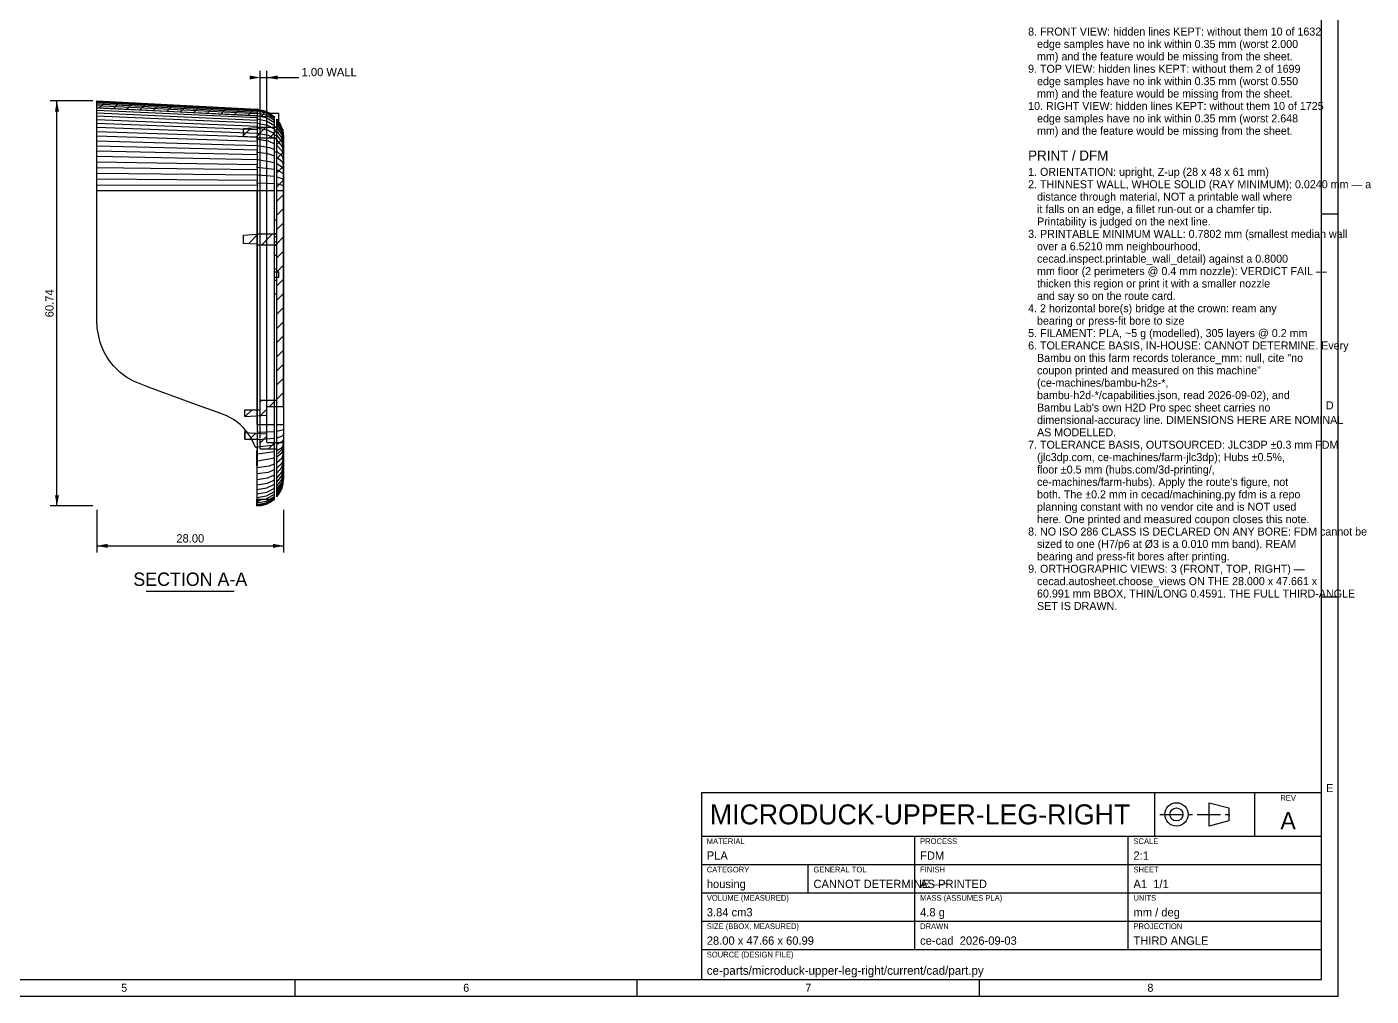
# Model space of a CAD drawing. Header units: millimetres. Extents: x 5 to 853, y 5 to 589.
# Drawn here: x 442.6 to 845.9, y 5 to 295.7 of the extents above; entities that cross this region are included whole.
import ezdxf
from ezdxf.enums import TextEntityAlignment as Align

# ---------------------------------------------------------------- set-up
doc = ezdxf.new("R2010")
doc.units = ezdxf.units.MM
doc.linetypes.add('CENTER', pattern=[11.2, 7, -1.4, 1.4, -1.4])
for name, color, linetype in [('CENTER', 4, 'CENTER'), ('DIM', 3, 'CONTINUOUS'), ('FRAME', 7, 'CONTINUOUS'), ('HATCH', 5, 'CONTINUOUS'), ('SECTION', 7, 'CONTINUOUS'), ('TEXT', 3, 'CONTINUOUS'), ('TITLE', 7, 'CONTINUOUS'), ('VISIBLE', 7, 'CONTINUOUS')]:
    doc.layers.add(name, color=color, linetype=linetype)

msp = doc.modelspace()

# ---------------------------------------------------------------- linework, layer by layer
at = {"layer": 'CENTER'}
msp.add_line((782.5, 59.5), (804.75, 59.5), dxfattribs=at)
at = {"layer": 'DIM'}
for p, q in [((512.660756, 172.473836), (512.660756, 282.512709)), ((514.660756, 172.473836), (514.660756, 282.512709)), ((512.660756, 280.512709), (514.660756, 280.512709)), ((514.660756, 280.512709), (524.260756, 280.512709)), ((462.460756, 273.512709), (449.660756, 273.512709)), ((451.660756, 152.040779), (451.660756, 273.512709)), ((462.460756, 152.040779), (449.660756, 152.040779)), ((463.660756, 150.840779), (463.660756, 138.040779)), ((519.660756, 150.840779), (519.660756, 138.040779)), ((463.660756, 140.040779), (519.660756, 140.040779))]:
    msp.add_line(p, q, dxfattribs=at)
for points in [[(512.660756, 280.512709), (509.460756, 281.120709), (509.460756, 279.904709)], [(514.660756, 280.512709), (517.860756, 279.904709), (517.860756, 281.120709)], [(451.660756, 273.512709), (451.052756, 270.312709), (452.268756, 270.312709)], [(451.660756, 152.040779), (452.268756, 155.240779), (451.052756, 155.240779)], [(463.660756, 140.040779), (466.860756, 139.432779), (466.860756, 140.648779)], [(519.660756, 140.040779), (516.460756, 140.648779), (516.460756, 139.432779)]]:
    msp.add_solid(points, dxfattribs=at)
at = {"layer": 'FRAME'}
for p, q in [((831, 10), (831, 584)), ((831, 66), (645, 66)), ((645, 66), (645, 10)), ((831, 10), (831, 66)), ((10, 10), (831, 10)), ((645, 10), (831, 10))]:
    msp.add_line(p, q, dxfattribs=at)
at = {"layer": 'HATCH'}
for p, q in [((464.544465, 271.470396), (466.441068, 273.366999)), ((468.575831, 271.259121), (470.472434, 273.155724)), ((472.607196, 271.047846), (474.5038, 272.944449)), ((476.638562, 270.836571), (478.535165, 272.733174)), ((480.669928, 270.625296), (482.566531, 272.521899)), ((484.701294, 270.414021), (486.597897, 272.310624)), ((488.732659, 270.202746), (490.629263, 272.09935)), ((492.764025, 269.991471), (494.660628, 271.888075)), ((496.795391, 269.780196), (498.691994, 271.6768)), ((500.826757, 269.568921), (502.72336, 271.465525)), ((504.858122, 269.357647), (506.754726, 271.25425)), ((508.889488, 269.146372), (510.786091, 271.042975)), ((514.014248, 270.028491), (514.369089, 270.383332)), ((512.920854, 268.935097), (514.014248, 270.028491)), ((516.95222, 268.723822), (516.95222, 268.723823)), ((516.95222, 268.723823), (516.952221, 268.723823)), ((507.660756, 263.146807), (509.892369, 265.37842)), ((511.280881, 262.524291), (514.364848, 265.608258)), ((515.37639, 262.37716), (518.037461, 265.038231)), ((517.660756, 260.418885), (519.660756, 262.418885)), ((518.557594, 265.558364), (518.938382, 265.939151)), ((517.660756, 256.176244), (519.660756, 258.176244)), ((517.660756, 251.933604), (519.660756, 253.933604)), ((517.660756, 247.690963), (519.660756, 249.690963)), ((517.660756, 243.448322), (519.660756, 245.448322)), ((517.660756, 239.205681), (519.660756, 241.205681)), ((517.660756, 234.963041), (519.660756, 236.963041)), ((509.10947, 230.654395), (512.063333, 233.608258)), ((513.074875, 230.37716), (516.305974, 233.608258)), ((517.317516, 230.37716), (519.660756, 232.7204)), ((517.660756, 226.477759), (519.660756, 228.477759)), ((517.660756, 222.235119), (519.660756, 224.235119)), ((517.660756, 217.992478), (519.660756, 219.992478)), ((517.660756, 213.749837), (519.660756, 215.749837)), ((517.660756, 209.507197), (519.660756, 211.507197)), ((517.660756, 205.264556), (519.660756, 207.264556)), ((517.660756, 201.021915), (519.660756, 203.021915)), ((517.660756, 196.779275), (519.660756, 198.779275)), ((517.660756, 192.536634), (519.660756, 194.536634)), ((517.660756, 188.293993), (519.660756, 190.293993)), ((517.660756, 184.051353), (519.660756, 186.051353)), ((512.660756, 183.293993), (513.075472, 183.708709)), ((515.418113, 181.808709), (517.318113, 183.708709)), ((519.660753, 181.808709), (519.660756, 181.808712)), ((508.261312, 178.894549), (510.225472, 180.858709)), ((512.710911, 179.101507), (514.660756, 181.051353)), ((509.474544, 172.018709), (511.297487, 173.841652)), ((512.660756, 170.96228), (514.660756, 172.96228)), ((515.109826, 169.168709), (517.009826, 171.068709)), ((517.964785, 167.781028), (519.660756, 169.476999)), ((518.72726, 164.300862), (519.660756, 165.234358)), ((519.489734, 160.820696), (519.660756, 160.991718)), ((511.660756, 152.991786), (512.709579, 154.040609)), ((516.952211, 154.0406), (516.95222, 154.040609)), ((517.660753, 154.749074), (517.660756, 154.749077)), ((517.660756, 154.749077), (517.660765, 154.749086))]:
    msp.add_line(p, q, dxfattribs=at)
at = {"layer": 'SECTION'}
for p, q in [((463.660756, 271.516709), (463.660756, 273.512709)), ((463.660756, 273.512709), (511.660756, 270.997136)), ((463.660756, 271.516709), (511.660756, 269.001136)), ((511.660756, 270.997136), (511.660756, 271.001136)), ((511.660756, 271.001136), (511.807018, 270.98947)), ((511.807018, 270.98947), (511.860756, 270.986654)), ((511.860756, 270.984794), (511.860756, 270.986654)), ((511.860756, 270.984794), (513.633042, 270.651996)), ((513.633042, 270.651996), (515.217843, 269.980102)), ((511.660756, 269.001136), (516.952222, 268.723822)), ((515.217843, 269.980102), (516.952222, 268.723822)), ((517.660756, 267.978163), (518.656328, 266.515417)), ((517.660756, 265.608258), (517.660756, 267.978163)), ((518.656328, 266.515417), (519.32506, 264.89427)), ((507.660756, 265.241709), (511.660756, 265.483502)), ((507.660756, 262.743709), (507.660756, 265.241709)), ((511.660756, 262.501916), (507.660756, 262.743709)), ((511.660756, 265.608258), (511.660756, 265.483502)), ((511.660756, 265.608258), (517.660756, 265.608258)), ((511.660756, 262.501916), (511.660756, 262.37716)), ((511.660756, 262.37716), (517.660756, 262.37716)), ((517.660756, 233.608258), (517.660756, 262.37716)), ((519.32506, 264.89427), (519.660756, 262.581873)), ((519.660756, 181.808709), (519.660756, 262.581873)), ((507.660756, 233.241709), (511.660756, 233.483502)), ((507.660756, 230.743709), (507.660756, 233.241709)), ((511.660756, 230.501916), (507.660756, 230.743709)), ((511.660756, 233.608258), (511.660756, 233.483502)), ((511.660756, 233.608258), (517.660756, 233.608258)), ((511.660756, 230.501916), (511.660756, 230.37716)), ((511.660756, 230.37716), (517.660756, 230.37716)), ((517.660756, 183.708709), (517.660756, 230.37716)), ((512.660756, 180.858709), (512.660756, 183.708709)), ((512.660756, 183.708709), (517.660756, 183.708709)), ((514.660756, 181.808709), (519.660756, 181.808709)), ((514.660756, 179.192197), (514.660756, 181.808709)), ((508.060756, 178.885221), (508.060756, 180.858709)), ((508.060756, 180.858709), (512.660756, 180.858709)), ((508.060756, 178.885221), (514.660756, 179.192197)), ((508.060756, 172.018709), (508.060756, 173.992197)), ((508.060756, 173.992197), (514.660756, 173.685221)), ((514.660756, 171.068709), (514.660756, 173.685221)), ((508.060756, 172.018709), (512.660756, 172.018709)), ((512.660756, 169.168709), (512.660756, 172.018709)), ((514.660756, 171.068709), (519.660756, 171.068709)), ((519.660756, 160.0401), (519.660756, 171.068709)), ((512.660756, 169.168709), (517.660756, 169.168709)), ((517.660756, 154.749075), (517.660756, 169.168709)), ((518.566577, 156.001907), (519.177703, 157.302544)), ((519.177703, 157.302544), (519.538751, 158.648334)), ((519.538751, 158.648334), (519.660756, 160.0401)), ((511.660756, 152.040779), (511.660756, 154.040609)), ((511.660756, 154.040609), (516.952222, 154.040609)), ((515.660715, 153.112461), (516.952228, 154.040614)), ((517.660751, 154.749069), (518.566577, 156.001907)), ((511.660756, 152.040779), (513.051084, 152.162502)), ((513.051084, 152.162502), (514.401616, 152.524916)), ((514.401616, 152.524916), (515.660715, 153.112461))]:
    msp.add_line(p, q, dxfattribs=at)
at = {"layer": 'TEXT'}
msp.add_line((478.460756, 126.440779), (504.860756, 126.440779), dxfattribs=at)
at = {"layer": 'TITLE'}
for p, q in [((836, 5), (836, 589)), ((831, 239.6), (836, 239.6)), ((831, 124.8), (836, 124.8)), ((781, 53), (781, 66)), ((811, 53), (811, 66)), ((797.3, 56), (797.3, 63)), ((797.3, 63), (803.25, 61.46)), ((803.25, 61.46), (803.25, 57.54)), ((803.25, 57.54), (797.3, 56)), ((645, 53), (831, 53)), ((709, 19), (709, 53)), ((773, 19), (773, 53)), ((645, 44.5), (831, 44.5)), ((677, 36), (677, 44.5)), ((645, 36), (831, 36)), ((645, 27.5), (831, 27.5)), ((645, 19), (831, 19)), ((523.125, 5), (523.125, 10)), ((625.75, 5), (625.75, 10)), ((728.375, 5), (728.375, 10)), ((5, 5), (836, 5))]:
    msp.add_line(p, q, dxfattribs=at)
for radius in [3.5, 1.96]:
    msp.add_circle((787.5, 59.5), radius, dxfattribs=at)
at = {"layer": 'VISIBLE'}
for p, q in [((463.660756, 273.455041), (463.660756, 273.512709)), ((463.660756, 273.455041), (511.860756, 270.934395)), ((463.660756, 273.282285), (463.660756, 273.455041)), ((463.660756, 273.282285), (511.860756, 270.777841)), ((463.660756, 272.99518), (463.660756, 273.282285)), ((463.660756, 272.594955), (463.660756, 272.99518)), ((463.660756, 272.99518), (511.860756, 270.517662)), ((463.660756, 272.083325), (463.660756, 272.594955)), ((463.660756, 272.594955), (511.860756, 270.154974)), ((463.660756, 271.46248), (463.660756, 272.083325)), ((463.660756, 272.083325), (511.860756, 269.691328)), ((463.660756, 270.735079), (463.660756, 271.46248)), ((463.660756, 271.46248), (511.860756, 269.12871)), ((463.660756, 269.904237), (463.660756, 270.735079)), ((463.660756, 270.735079), (511.860756, 268.46953)), ((511.660756, 271.001136), (511.660756, 270.989886)), ((511.807018, 270.98947), (511.660756, 270.989886)), ((511.660756, 270.893547), (511.660756, 270.879554)), ((511.660756, 270.893547), (511.860756, 270.871006)), ((511.660756, 270.879554), (514.397813, 270.25634)), ((511.660756, 270.879554), (511.660756, 270.840458)), ((511.860756, 270.841737), (511.660756, 270.840458)), ((511.860756, 270.934395), (511.860756, 270.986654)), ((511.860756, 270.984794), (515.542603, 269.792709)), ((511.860756, 270.871006), (511.860756, 270.934395)), ((511.860756, 270.777841), (511.860756, 270.841737)), ((511.860756, 270.517662), (511.860756, 270.777841)), ((511.860756, 270.154974), (511.860756, 270.517662)), ((511.860756, 270.511914), (514.586683, 269.833701)), ((514.397813, 270.25634), (516.952222, 268.613206)), ((463.660756, 268.973512), (463.660756, 269.904237)), ((463.660756, 269.904237), (511.860756, 267.716609)), ((463.660756, 267.946888), (463.660756, 268.973512)), ((463.660756, 268.973512), (511.860756, 266.873174)), ((463.660756, 266.828762), (463.660756, 267.946888)), ((463.660756, 267.946888), (511.860756, 265.942834)), ((463.660756, 265.623923), (463.660756, 266.828762)), ((463.660756, 266.828762), (511.860756, 264.929574)), ((511.660756, 270.010428), (511.660756, 269.945686)), ((511.660756, 270.010428), (511.860756, 269.965741)), ((511.660756, 269.945686), (514.446403, 269.326817)), ((511.660756, 269.945686), (511.660756, 269.855923)), ((511.860756, 269.88056), (511.660756, 269.855923)), ((511.660756, 268.227759), (511.860756, 268.162233)), ((511.660756, 268.227759), (511.660756, 268.113839)), ((511.660756, 268.113839), (514.550554, 267.503712)), ((511.660756, 268.113839), (511.660756, 267.976858)), ((511.860756, 268.023906), (511.660756, 267.976858)), ((511.860756, 269.965741), (511.860756, 270.154974)), ((511.860756, 269.691328), (511.860756, 269.88056)), ((511.860756, 269.12871), (511.860756, 269.691328)), ((511.860756, 268.46953), (511.860756, 269.12871)), ((511.860756, 269.123296), (514.661254, 268.45329)), ((511.860756, 268.162233), (511.860756, 268.46953)), ((511.860756, 267.716609), (511.860756, 268.023906)), ((511.860756, 266.873174), (511.860756, 267.716609)), ((511.860756, 265.942834), (511.860756, 266.873174)), ((511.860756, 266.868301), (514.797754, 266.212157)), ((514.446403, 269.326817), (516.952222, 267.766433)), ((514.550554, 267.503712), (516.952222, 266.105427)), ((514.586683, 269.833701), (516.952222, 268.294386)), ((514.661254, 268.45329), (516.952222, 267.03443)), ((514.797754, 266.212157), (516.952222, 264.988371)), ((515.38799, 269.792709), (518.260756, 269.792709)), ((515.38799, 269.792709), (516.952228, 268.63207)), ((516.952222, 268.613206), (516.952222, 268.632076)), ((516.952222, 268.294386), (516.952222, 268.613206)), ((516.952222, 267.766433), (516.952222, 268.294386)), ((516.952222, 267.03443), (516.952222, 267.766433)), ((516.952222, 266.105427), (516.952222, 267.03443)), ((517.660751, 267.886307), (518.260756, 267.084368)), ((517.660756, 267.871138), (517.660756, 267.886302)), ((517.660756, 267.563056), (517.660756, 267.871138)), ((517.660756, 267.871138), (519.068496, 265.537556)), ((517.660756, 267.052882), (517.660756, 267.563056)), ((517.660756, 267.563056), (519.071619, 265.255561)), ((517.660756, 266.345531), (517.660756, 267.052882)), ((517.660756, 267.052882), (519.077017, 264.788488)), ((517.660756, 265.447815), (517.660756, 266.345531)), ((517.660756, 266.345531), (519.085002, 264.140692)), ((518.260756, 267.084368), (518.260756, 269.792709)), ((518.260756, 267.176363), (519.380824, 264.696806)), ((463.660756, 264.337529), (463.660756, 265.623923)), ((463.660756, 265.623923), (511.860756, 263.837732)), ((463.660756, 262.975089), (463.660756, 264.337529)), ((463.660756, 264.337529), (511.860756, 262.671985)), ((463.660756, 261.542438), (463.660756, 262.975089)), ((463.660756, 262.975089), (511.860756, 261.437325)), ((511.660756, 265.61313), (511.860756, 265.529282)), ((511.660756, 265.61313), (511.660756, 265.454408)), ((511.660756, 265.454408), (514.726968, 264.857671)), ((511.660756, 265.454408), (511.660756, 265.275473)), ((511.860756, 265.343125), (511.660756, 265.275473)), ((511.660756, 262.267019), (511.860756, 262.168072)), ((511.660756, 262.267019), (511.660756, 262.069595)), ((511.860756, 265.529282), (511.860756, 265.942834)), ((511.860756, 264.929574), (511.860756, 265.343125)), ((511.860756, 263.837732), (511.860756, 264.929574)), ((511.860756, 262.671985), (511.860756, 263.837732)), ((511.860756, 263.833589), (515.019865, 263.197559)), ((511.860756, 262.168072), (511.860756, 262.671985)), ((514.726968, 264.857671), (516.952222, 263.694021)), ((515.019865, 263.197559), (516.952222, 262.23484)), ((516.952222, 264.988371), (516.952222, 266.105427)), ((516.952222, 265.716078), (517.660756, 265.716078)), ((516.952222, 263.694021), (516.952222, 264.988371)), ((516.952222, 264.792709), (517.660756, 264.792709)), ((516.952222, 262.23484), (516.952222, 263.694021)), ((516.952222, 263.192709), (517.660756, 263.192709)), ((516.952222, 262.26934), (517.660756, 262.26934)), ((516.952222, 260.624882), (516.952222, 262.23484)), ((517.660756, 264.368379), (517.660756, 265.447815)), ((517.660756, 265.447815), (519.096053, 263.31821)), ((517.660756, 263.117619), (517.660756, 264.368379)), ((517.660756, 264.368379), (519.110878, 262.328721)), ((517.660756, 261.70758), (517.660756, 263.117619)), ((517.660756, 263.117619), (519.130491, 261.181486)), ((519.068496, 265.537556), (519.660756, 262.500833)), ((519.071619, 265.255561), (519.660756, 262.270454)), ((519.077017, 264.788488), (519.660756, 261.888955)), ((519.085002, 264.140692), (519.660756, 261.36001)), ((519.096053, 263.31821), (519.660756, 260.688712)), ((519.110878, 262.328721), (519.660756, 259.881528)), ((519.380824, 264.696806), (519.660756, 262.581873)), ((519.660756, 262.581873), (519.660756, 262.500833)), ((519.660756, 262.500833), (519.660756, 262.270454)), ((519.660756, 262.270454), (519.660756, 261.888955)), ((463.660756, 260.045709), (463.660756, 261.542438)), ((463.660756, 261.542438), (511.860756, 260.139037)), ((463.660756, 258.491313), (463.660756, 260.045709)), ((463.660756, 260.045709), (511.860756, 258.782682)), ((463.660756, 256.885905), (463.660756, 258.491313)), ((463.660756, 258.491313), (511.860756, 257.374067)), ((511.660756, 262.069595), (515.010047, 261.491804)), ((511.660756, 262.069595), (511.660756, 261.855583)), ((511.860756, 261.941238), (511.660756, 261.855583)), ((511.660756, 258.318015), (511.860756, 258.20777)), ((511.660756, 258.318015), (511.660756, 258.089476)), ((511.660756, 258.089476), (514.487869, 257.776243)), ((511.660756, 258.089476), (511.660756, 257.84861)), ((511.860756, 261.437325), (511.860756, 261.941238)), ((511.860756, 260.139037), (511.860756, 261.437325)), ((511.860756, 258.782682), (511.860756, 260.139037)), ((511.860756, 260.135781), (515.37699, 259.527901)), ((511.860756, 258.20777), (511.860756, 258.782682)), ((515.010047, 261.491804), (516.952222, 260.624882)), ((515.37699, 259.527901), (516.952222, 258.879652)), ((516.952222, 258.879652), (516.952222, 260.624882)), ((516.952222, 257.015957), (516.952222, 258.879652)), ((516.952222, 258.192709), (517.660756, 258.192709)), ((517.660756, 260.151841), (517.660756, 261.70758)), ((517.660756, 261.70758), (519.156344, 259.887309)), ((517.660756, 258.465386), (517.660756, 260.151841)), ((517.660756, 260.151841), (519.190519, 258.458513)), ((517.660756, 256.664456), (517.660756, 258.465386)), ((517.660756, 258.465386), (519.221574, 256.932728)), ((519.130491, 261.181486), (519.660756, 258.94623)), ((519.156344, 259.887309), (519.660756, 257.891827)), ((519.190519, 258.458513), (519.660756, 256.728471)), ((519.660756, 261.888955), (519.660756, 261.36001)), ((519.660756, 261.36001), (519.660756, 260.688712)), ((519.660756, 260.688712), (519.660756, 259.881528)), ((519.660756, 259.881528), (519.660756, 258.94623)), ((519.660756, 258.94623), (519.660756, 257.891827)), ((463.660756, 255.23636), (463.660756, 256.885905)), ((463.660756, 256.885905), (511.860756, 255.919225)), ((463.660756, 253.549741), (463.660756, 255.23636)), ((463.660756, 255.23636), (511.860756, 254.424386)), ((511.860756, 257.948978), (511.660756, 257.84861)), ((511.860756, 257.374067), (511.860756, 257.948978)), ((511.860756, 255.919225), (511.860756, 257.374067)), ((511.860756, 254.424386), (511.860756, 255.919225)), ((511.860756, 255.916983), (516.952222, 255.051746)), ((511.860756, 253.800571), (511.860756, 254.424386)), ((514.487869, 257.776243), (516.952222, 257.015957)), ((516.952222, 255.051746), (516.952222, 257.015957)), ((516.952222, 253.005935), (516.952222, 255.051746)), ((517.660756, 254.766395), (517.660756, 256.664456)), ((517.660756, 256.664456), (519.261631, 255.307195)), ((517.660756, 252.789482), (517.660756, 254.766395)), ((517.660756, 254.766395), (519.316344, 253.597438)), ((519.221574, 256.932728), (519.660756, 255.467369)), ((519.261631, 255.307195), (519.660756, 254.120663)), ((519.660756, 257.891827), (519.660756, 256.728471)), ((519.660756, 256.728471), (519.660756, 255.467369)), ((519.660756, 255.467369), (519.660756, 254.120663)), ((519.660756, 254.120663), (519.660756, 252.701324)), ((463.660756, 251.833272), (463.660756, 253.549741)), ((463.660756, 253.549741), (511.860756, 252.89595)), ((463.660756, 250.094301), (463.660756, 251.833272)), ((463.660756, 251.833272), (511.860756, 251.340463)), ((463.660756, 248.340277), (463.660756, 250.094301)), ((463.660756, 250.094301), (511.860756, 249.764585)), ((511.660756, 253.917876), (511.860756, 253.800571)), ((511.660756, 253.917876), (511.660756, 253.667004)), ((511.660756, 253.667004), (516.952222, 253.005935)), ((511.660756, 253.667004), (511.660756, 253.408542)), ((511.860756, 253.519765), (511.660756, 253.408542)), ((511.860756, 252.89595), (511.860756, 253.519765)), ((511.860756, 251.340463), (511.860756, 252.89595)), ((511.860756, 249.764585), (511.860756, 251.340463)), ((511.860756, 251.33932), (516.952222, 250.898226)), ((516.952222, 250.898226), (516.952222, 253.005935)), ((516.952222, 248.748918), (516.952222, 250.898226)), ((517.660756, 250.752755), (517.660756, 252.789482)), ((517.660756, 252.789482), (519.390806, 251.826076)), ((517.660756, 248.67583), (517.660756, 250.752755)), ((517.660756, 250.752755), (519.141374, 250.258448)), ((519.141374, 250.258448), (519.660756, 249.699991)), ((519.316344, 253.597438), (519.660756, 252.701324)), ((519.390806, 251.826076), (519.660756, 251.223021)), ((519.660756, 252.701324), (519.660756, 251.223021)), ((519.660756, 251.223021), (519.660756, 249.699991)), ((463.660756, 246.578709), (463.660756, 248.340277)), ((463.660756, 248.340277), (511.860756, 248.175065)), ((463.660756, 206.656891), (463.660756, 246.578709)), ((463.660756, 246.578709), (511.660756, 246.578709)), ((511.660756, 249.235696), (511.860756, 249.115839)), ((511.660756, 249.235696), (511.660756, 248.972133)), ((511.660756, 248.972133), (516.952222, 248.748918)), ((511.660756, 248.972133), (511.660756, 248.706007)), ((511.860756, 248.823811), (511.660756, 248.706007)), ((511.660756, 246.578709), (511.860756, 246.578709)), ((511.660756, 246.578709), (511.660756, 176.438709)), ((511.860756, 249.115839), (511.860756, 249.764585)), ((511.860756, 248.175065), (511.860756, 248.823811)), ((511.860756, 246.578709), (511.860756, 248.175065)), ((511.860756, 169.238709), (511.860756, 246.578709)), ((511.860756, 246.578709), (516.952222, 246.578709)), ((516.952222, 246.578709), (516.952222, 248.748918)), ((516.952222, 176.438709), (516.952222, 246.578709)), ((517.660756, 246.578709), (517.660756, 248.67583)), ((517.660756, 248.67583), (519.660756, 248.146901)), ((517.660756, 222.238709), (517.660756, 246.578709)), ((517.660756, 246.578709), (519.660756, 246.578709)), ((519.660756, 249.699991), (519.660756, 248.146901)), ((519.660756, 248.146901), (519.660756, 246.578709)), ((519.660756, 246.578709), (519.660756, 176.438709)), ((516.952222, 237.792709), (517.660756, 237.792709)), ((516.952222, 233.716078), (517.660756, 233.716078)), ((516.952222, 232.792709), (517.660756, 232.792709)), ((516.952222, 231.192709), (517.660756, 231.192709)), ((516.952222, 230.26934), (517.660756, 230.26934)), ((516.952222, 227.238709), (517.660756, 227.238709)), ((516.952222, 223.162078), (517.660756, 223.162078)), ((516.952222, 222.238709), (518.260756, 222.238709)), ((518.260756, 220.638709), (518.260756, 222.238709)), ((516.952222, 220.638709), (518.260756, 220.638709)), ((516.952222, 219.71534), (517.660756, 219.71534)), ((517.660756, 176.438709), (517.660756, 220.638709)), ((516.952222, 215.638709), (517.660756, 215.638709)), ((463.680756, 206.378709), (463.660756, 206.656891)), ((463.760756, 205.298709), (463.680756, 206.378709)), ((464.660756, 201.038709), (463.760756, 205.298709)), ((465.660756, 198.558709), (464.660756, 201.038709)), ((466.660756, 196.738709), (465.660756, 198.558709)), ((467.660756, 195.278709), (466.660756, 196.738709)), ((468.660756, 194.038709), (467.660756, 195.278709)), ((469.660756, 192.998709), (468.660756, 194.038709)), ((470.660756, 192.078709), (469.660756, 192.998709)), ((472.660756, 190.578709), (470.660756, 192.078709)), ((474.660756, 189.418709), (472.660756, 190.578709)), ((478.660756, 187.798709), (474.660756, 189.418709)), ((482.660756, 186.338709), (478.660756, 187.798709)), ((494.660756, 181.978709), (482.660756, 186.338709)), ((498.660756, 180.518709), (494.660756, 181.978709)), ((516.952222, 183.708709), (517.660756, 183.708709)), ((502.660756, 178.998709), (498.660756, 180.518709)), ((504.660756, 177.918709), (502.660756, 178.998709)), ((505.660756, 177.218709), (504.660756, 177.918709)), ((506.660756, 176.418709), (505.660756, 177.218709)), ((507.660756, 175.458709), (506.660756, 176.418709)), ((508.660756, 174.278709), (507.660756, 175.458709)), ((508.060756, 174.986709), (508.060756, 172.018709)), ((509.660756, 172.858709), (508.660756, 174.278709)), ((511.860756, 176.438709), (516.952222, 176.438709)), ((511.860756, 174.185229), (516.952222, 174.369444)), ((516.952222, 174.369444), (516.952222, 176.438709)), ((516.952222, 172.317875), (516.952222, 174.369444)), ((517.660756, 174.434896), (517.660756, 176.438709)), ((517.660756, 176.438709), (519.660756, 176.438709)), ((517.660756, 174.434896), (519.660756, 174.923711)), ((517.660756, 172.448219), (517.660756, 174.434896)), ((519.141374, 172.900065), (519.660756, 173.42167)), ((519.660756, 176.438709), (519.660756, 174.923711)), ((519.660756, 174.923711), (519.660756, 173.42167)), ((519.660756, 173.42167), (519.660756, 171.94543)), ((508.060756, 172.018709), (510.102861, 172.018709)), ((510.660756, 170.958709), (509.660756, 172.858709)), ((511.160756, 169.718709), (510.660756, 170.958709)), ((511.860756, 169.238709), (511.160756, 169.718709)), ((511.860756, 171.951021), (516.952222, 172.317875)), ((511.860756, 169.755192), (516.952222, 170.301547)), ((516.952222, 170.301547), (516.952222, 172.317875)), ((516.952222, 168.337704), (516.952222, 170.301547)), ((517.660756, 172.448219), (519.141374, 172.900065)), ((517.660756, 170.495669), (517.660756, 172.448219)), ((517.660756, 170.495669), (519.403473, 171.393261)), ((517.660756, 168.593944), (517.660756, 170.495669)), ((517.660756, 168.593944), (519.32761, 169.68077)), ((519.32761, 169.68077), (519.660756, 170.507616)), ((519.403473, 171.393261), (519.660756, 171.94543)), ((519.660756, 171.94543), (519.660756, 170.507616)), ((519.660756, 170.507616), (519.660756, 169.120525)), ((511.660756, 168.683911), (511.860756, 168.683911)), ((511.660756, 164.05191), (511.660756, 168.683911)), ((511.860756, 167.61652), (511.860756, 169.238709)), ((511.860756, 167.61652), (516.952222, 168.337704)), ((511.860756, 165.553294), (511.860756, 167.61652)), ((511.860756, 165.553294), (516.952222, 166.443141)), ((511.860756, 164.063927), (511.860756, 165.553294)), ((516.952222, 169.168709), (517.660756, 169.168709)), ((516.952222, 166.443141), (516.952222, 168.337704)), ((516.952222, 164.634059), (516.952222, 166.443141)), ((517.660756, 166.759307), (517.660756, 168.593944)), ((517.660756, 166.759307), (519.270315, 168.018496)), ((517.660756, 165.007447), (517.660756, 166.759307)), ((517.660756, 165.007447), (519.227425, 166.427083)), ((519.162119, 163.504687), (519.660756, 165.379437)), ((519.19516, 164.922982), (519.660756, 166.545424)), ((519.227425, 166.427083), (519.660756, 167.796019)), ((519.270315, 168.018496), (519.660756, 169.120525)), ((519.660756, 169.120525), (519.660756, 167.796019)), ((519.660756, 167.796019), (519.660756, 166.545424)), ((519.660756, 166.545424), (519.660756, 165.379437)), ((519.660756, 165.379437), (519.660756, 164.308028)), ((511.660756, 164.05191), (511.860756, 164.063927)), ((511.660756, 164.05191), (511.660756, 163.580072)), ((511.660756, 163.580072), (515.287325, 164.038285)), ((511.660756, 163.580072), (511.660756, 161.719432)), ((511.660756, 161.719432), (515.07626, 162.181595)), ((511.660756, 161.719432), (511.660756, 159.98467)), ((514.909635, 160.449835), (516.952222, 161.333362)), ((515.07626, 162.181595), (516.952222, 162.92593)), ((515.287325, 164.038285), (516.952222, 164.634059)), ((516.952222, 162.92593), (516.952222, 164.634059)), ((516.952222, 161.333362), (516.952222, 162.92593)), ((516.952222, 159.869974), (516.952222, 161.333362)), ((517.660756, 163.353348), (517.660756, 165.007447)), ((517.660756, 163.353348), (519.19516, 164.922982)), ((517.660756, 161.811154), (519.162119, 163.504687)), ((517.660756, 161.811154), (517.660756, 163.353348)), ((517.660756, 160.394054), (519.133196, 162.194937)), ((517.660756, 160.394054), (517.660756, 161.811154)), ((519.08033, 159.069007), (519.660756, 161.748392)), ((519.093579, 159.967732), (519.660756, 162.48471)), ((519.110845, 161.012625), (519.660756, 163.340361)), ((519.133196, 162.194937), (519.660756, 164.308028)), ((519.660756, 164.308028), (519.660756, 163.340361)), ((519.660756, 163.340361), (519.660756, 162.48471)), ((519.660756, 162.48471), (519.660756, 161.748392)), ((519.660756, 161.748392), (519.660756, 161.137707)), ((511.660756, 159.98467), (514.909635, 160.449835)), ((511.660756, 159.98467), (511.660756, 158.390623)), ((511.660756, 158.390623), (514.776495, 158.858129)), ((511.660756, 158.390623), (511.660756, 156.950922)), ((511.660756, 156.950922), (514.669586, 157.420293)), ((514.583939, 156.14876), (516.952222, 157.379588)), ((514.669586, 157.420293), (516.952222, 158.548282)), ((514.776495, 158.858129), (516.952222, 159.869974)), ((516.952222, 158.548282), (516.952222, 159.869974)), ((516.952222, 157.379588), (516.952222, 158.548282)), ((516.952222, 156.373886), (516.952222, 157.379588)), ((517.660751, 154.749069), (519.177703, 157.302544)), ((517.660756, 159.114167), (519.110845, 161.012625)), ((517.660756, 159.114167), (517.660756, 160.394054)), ((517.660756, 157.982439), (519.093579, 159.967732)), ((517.660756, 157.982439), (517.660756, 159.114167)), ((517.660756, 157.008549), (519.08033, 159.069007)), ((517.660756, 156.200825), (519.070334, 158.323937)), ((517.660756, 157.008549), (517.660756, 157.982439)), ((517.660756, 155.566174), (519.063048, 157.738716)), ((517.660756, 155.110024), (519.058096, 157.318201)), ((519.055232, 157.065882), (519.660756, 160.10603)), ((519.058096, 157.318201), (519.660756, 160.312999)), ((519.063048, 157.738716), (519.660756, 160.657874)), ((519.070334, 158.323937), (519.660756, 161.137707)), ((519.177703, 157.302544), (519.660756, 160.0401)), ((519.660756, 161.137707), (519.660756, 160.657874)), ((519.660756, 160.657874), (519.660756, 160.312999)), ((519.660756, 160.312999), (519.660756, 160.10603)), ((519.660756, 160.10603), (519.660756, 160.0401)), ((511.660756, 156.950922), (511.660756, 155.67788)), ((511.660756, 155.67788), (514.583939, 156.14876)), ((511.660756, 155.67788), (511.660756, 154.582384)), ((511.660756, 154.582384), (514.516024, 155.054485)), ((511.660756, 154.582384), (511.660756, 153.673803)), ((511.660756, 153.673803), (514.46331, 154.146876)), ((511.660756, 153.673803), (511.660756, 152.959906)), ((511.660756, 152.959906), (514.423985, 153.433721)), ((514.380858, 152.613522), (516.952222, 154.13066)), ((514.396779, 152.921139), (516.952222, 154.413349)), ((514.401616, 152.524916), (516.952228, 154.040614)), ((514.423985, 153.433721), (516.952222, 154.884398)), ((514.46331, 154.146876), (516.952222, 155.539779)), ((514.516024, 155.054485), (516.952222, 156.373886)), ((516.952222, 155.539779), (516.952222, 156.373886)), ((516.952222, 154.884398), (516.952222, 155.539779)), ((516.952222, 154.413349), (516.952222, 154.884398)), ((516.952222, 154.13066), (516.952222, 154.413349)), ((516.952222, 154.040609), (516.952222, 154.13066)), ((517.660756, 154.836277), (519.055232, 157.065882)), ((517.660756, 156.200825), (517.660756, 157.008549)), ((517.660756, 155.566174), (517.660756, 156.200825)), ((517.660756, 155.110024), (517.660756, 155.566174)), ((517.660756, 154.836277), (517.660756, 155.110024)), ((517.660756, 154.749075), (517.660756, 154.836277)), ((511.660756, 152.959906), (511.660756, 152.446799)), ((511.660756, 152.446799), (514.396779, 152.921139)), ((511.660756, 152.13887), (514.380858, 152.613522)), ((511.660756, 152.040779), (514.401616, 152.524916)), ((511.660756, 152.446799), (511.660756, 152.13887)), ((511.660756, 152.13887), (511.660756, 152.040779))]:
    msp.add_line(p, q, dxfattribs=at)

# ---------------------------------------------------------------- texts
at = {"layer": 'TEXT'}
for s, height, p in [('8. FRONT VIEW: hidden lines KEPT: without them 10 of 1632', 2.4, (743, 293.097778)), ('   edge samples have no ink within 0.35 mm (worst 2.000', 2.4, (743, 289.377778)), ('   mm) and the feature would be missing from the sheet.', 2.4, (743, 285.657778)), ('1.00 WALL', 2.5, (525.060756, 280.912709)), ('9. TOP VIEW: hidden lines KEPT: without them 2 of 1699', 2.4, (743, 281.937778)), ('   edge samples have no ink within 0.35 mm (worst 0.550', 2.4, (743, 278.217778)), ('   mm) and the feature would be missing from the sheet.', 2.4, (743, 274.497778)), ('10. RIGHT VIEW: hidden lines KEPT: without them 10 of 1725', 2.4, (743, 270.777778)), ('   edge samples have no ink within 0.35 mm (worst 2.648', 2.4, (743, 267.057778)), ('   mm) and the feature would be missing from the sheet.', 2.4, (743, 263.337778)), ('PRINT / DFM', 3, (743, 255.617778)), ('1. ORIENTATION: upright, Z-up (28 x 48 x 61 mm)', 2.4, (743, 251.017778)), ('2. THINNEST WALL, WHOLE SOLID (RAY MINIMUM): 0.0240 mm — a', 2.4, (743, 247.297778)), ('   distance through material, NOT a printable wall where', 2.4, (743, 243.577778)), ('   it falls on an edge, a fillet run-out or a chamfer tip.', 2.4, (743, 239.857778)), ('   Printability is judged on the next line.', 2.4, (743, 236.137778)), ('3. PRINTABLE MINIMUM WALL: 0.7802 mm (smallest median wall', 2.4, (743, 232.417778)), ('   over a 6.5210 mm neighbourhood,', 2.4, (743, 228.697778)), ('   cecad.inspect.printable_wall_detail) against a 0.8000', 2.4, (743, 224.977778)), ('   mm floor (2 perimeters @ 0.4 mm nozzle): VERDICT FAIL —', 2.4, (743, 221.257778)), ('   thicken this region or print it with a smaller nozzle', 2.4, (743, 217.537778)), ('   and say so on the route card.', 2.4, (743, 213.817778)), ('4. 2 horizontal bore(s) bridge at the crown: ream any', 2.4, (743, 210.097778)), ('   bearing or press-fit bore to size', 2.4, (743, 206.377778)), ('5. FILAMENT: PLA, ~5 g (modelled), 305 layers @ 0.2 mm', 2.4, (743, 202.657778)), ('6. TOLERANCE BASIS, IN-HOUSE: CANNOT DETERMINE. Every', 2.4, (743, 198.937778)), ('   Bambu on this farm records tolerance_mm: null, cite "no', 2.4, (743, 195.217778)), ('   coupon printed and measured on this machine"', 2.4, (743, 191.497778)), ('   (ce-machines/bambu-h2s-*,', 2.4, (743, 187.777778)), ('   bambu-h2d-*/capabilities.json, read 2026-09-02), and', 2.4, (743, 184.057778)), ("   Bambu Lab's own H2D Pro spec sheet carries no", 2.4, (743, 180.337778)), ('   dimensional-accuracy line. DIMENSIONS HERE ARE NOMINAL', 2.4, (743, 176.617778)), ('   AS MODELLED.', 2.4, (743, 172.897778)), ('7. TOLERANCE BASIS, OUTSOURCED: JLC3DP ±0.3 mm FDM', 2.4, (743, 169.177778)), ('   (jlc3dp.com, ce-machines/farm-jlc3dp); Hubs ±0.5%,', 2.4, (743, 165.457778)), ('   floor ±0.5 mm (hubs.com/3d-printing/,', 2.4, (743, 161.737778)), ("   ce-machines/farm-hubs). Apply the route's figure, not", 2.4, (743, 158.017778)), ('   both. The ±0.2 mm in cecad/machining.py fdm is a repo', 2.4, (743, 154.297778)), ('   planning constant with no vendor cite and is NOT used', 2.4, (743, 150.577778)), ('   here. One printed and measured coupon closes this note.', 2.4, (743, 146.857778)), ('8. NO ISO 286 CLASS IS DECLARED ON ANY BORE: FDM cannot be', 2.4, (743, 143.137778)), ('   sized to one (H7/p6 at Ø3 is a 0.010 mm band). REAM', 2.4, (743, 139.417778)), ('   bearing and press-fit bores after printing.', 2.4, (743, 135.697778)), ('9. ORTHOGRAPHIC VIEWS: 3 (FRONT, TOP, RIGHT) —', 2.4, (743, 131.977778)), ('   cecad.autosheet.choose_views ON THE 28.000 x 47.661 x', 2.4, (743, 128.257778)), ('   60.991 mm BBOX, THIN/LONG 0.4591. THE FULL THIRD-ANGLE', 2.4, (743, 124.537778)), ('   SET IS DRAWN.', 2.4, (743, 120.817778)), ('PLA', 2.5, (646.6, 45.9)), ('FDM', 2.5, (710.6, 45.9)), ('2:1', 2.5, (774.6, 45.9)), ('housing', 2.5, (646.6, 37.4)), ('CANNOT DETERMINE —~', 2.5, (678.6, 37.4)), ('AS PRINTED', 2.5, (710.6, 37.4)), ('A1  1/1', 2.5, (774.6, 37.4)), ('3.84 cm3', 2.5, (646.6, 28.9)), ('4.8 g', 2.5, (710.6, 28.9)), ('mm / deg', 2.5, (774.6, 28.9)), ('28.00 x 47.66 x 60.99', 2.5, (646.6, 20.4)), ('ce-cad  2026-09-03', 2.5, (710.6, 20.4)), ('THIRD ANGLE', 2.5, (774.6, 20.4)), ('ce-parts/microduck-upper-leg-right/current/cad/part.py', 2.6, (646.6, 11.4))]:
    msp.add_text(s, height=height, dxfattribs=at).set_placement(p)
msp.add_text('60.74', height=2.5, rotation=90, dxfattribs=at).set_placement((450.660756, 212.776744), align=Align.CENTER)
for s, height, p in [('28.00', 2.5, (491.660756, 141.040779)), ('SECTION A-A', 4, (491.660756, 128.040779)), ('A', 5.2, (821, 55))]:
    msp.add_text(s, height=height, dxfattribs=at).set_placement(p, align=Align.CENTER)
msp.add_text('MICRODUCK-UPPER-LEG-RIGHT', height=6, dxfattribs=at).set_placement((647.5, 59.5), align=Align.MIDDLE_LEFT)
at = {"layer": 'TITLE'}
for s, p in [('D', (833.5, 182.2)), ('E', (833.5, 67.4)), ('5', (471.8125, 7.5)), ('6', (574.4375, 7.5)), ('7', (677.0625, 7.5)), ('8', (779.6875, 7.5))]:
    msp.add_text(s, height=2.4, dxfattribs=at).set_placement(p, align=Align.MIDDLE_CENTER)
msp.add_text('REV', height=1.7, dxfattribs=at).set_placement((821, 63.6), align=Align.CENTER)
for s, p in [('MATERIAL', (646.6, 50.6)), ('PROCESS', (710.6, 50.6)), ('SCALE', (774.6, 50.6)), ('CATEGORY', (646.6, 42.1)), ('GENERAL TOL', (678.6, 42.1)), ('FINISH', (710.6, 42.1)), ('SHEET', (774.6, 42.1)), ('VOLUME (MEASURED)', (646.6, 33.6)), ('MASS (ASSUMES PLA)', (710.6, 33.6)), ('UNITS', (774.6, 33.6)), ('SIZE (BBOX, MEASURED)', (646.6, 25.1)), ('DRAWN', (710.6, 25.1)), ('PROJECTION', (774.6, 25.1)), ('SOURCE (DESIGN FILE)', (646.6, 16.6))]:
    msp.add_text(s, height=1.7, dxfattribs=at).set_placement(p)

doc.saveas('drawing.dxf')
